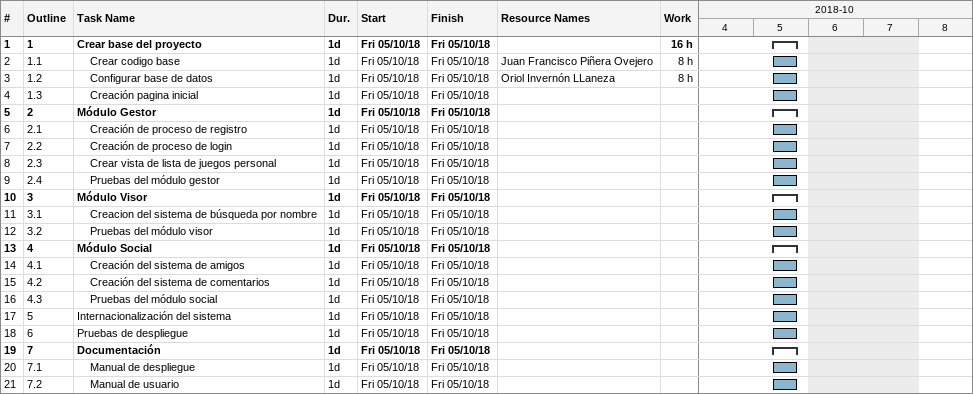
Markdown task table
| ID | WBS | Task | Duration | Start | Finish | Resources | Work (h) |
|---|---|---|---|---|---|---|---|
| 1 | 1 | **Crear base del proyecto** | 1d | 2018-10-05 | 2018-10-05 |  | 16 |
| 2 | 1.1 | Crear codigo base | 1d | 2018-10-05 | 2018-10-05 | Juan Francisco Piñera Ovejero | 8 |
| 3 | 1.2 | Configurar base de datos | 1d | 2018-10-05 | 2018-10-05 | Oriol Invernón LLaneza | 8 |
| 4 | 1.3 | Creación pagina inicial | 1d | 2018-10-05 | 2018-10-05 |  |  |
| 5 | 2 | **Módulo Gestor** | 1d | 2018-10-05 | 2018-10-05 |  |  |
| 6 | 2.1 | Creación de proceso de registro | 1d | 2018-10-05 | 2018-10-05 |  |  |
| 7 | 2.2 | Creación de proceso de login | 1d | 2018-10-05 | 2018-10-05 |  |  |
| 8 | 2.3 | Crear vista de lista de juegos personal | 1d | 2018-10-05 | 2018-10-05 |  |  |
| 9 | 2.4 | Pruebas del módulo gestor | 1d | 2018-10-05 | 2018-10-05 |  |  |
| 10 | 3 | **Módulo Visor** | 1d | 2018-10-05 | 2018-10-05 |  |  |
| 11 | 3.1 | Creacion del sistema de búsqueda por nombre | 1d | 2018-10-05 | 2018-10-05 |  |  |
| 12 | 3.2 | Pruebas del módulo visor | 1d | 2018-10-05 | 2018-10-05 |  |  |
| 13 | 4 | **Módulo Social** | 1d | 2018-10-05 | 2018-10-05 |  |  |
| 14 | 4.1 | Creación del sistema de amigos | 1d | 2018-10-05 | 2018-10-05 |  |  |
| 15 | 4.2 | Creación del sistema de comentarios | 1d | 2018-10-05 | 2018-10-05 |  |  |
| 16 | 4.3 | Pruebas del módulo social | 1d | 2018-10-05 | 2018-10-05 |  |  |
| 17 | 5 | Internacionalización del sistema | 1d | 2018-10-05 | 2018-10-05 |  |  |
| 18 | 6 | Pruebas de despliegue | 1d | 2018-10-05 | 2018-10-05 |  |  |
| 19 | 7 | **Documentación** | 1d | 2018-10-05 | 2018-10-05 |  |  |
| 20 | 7.1 | Manual de despliegue | 1d | 2018-10-05 | 2018-10-05 |  |  |
| 21 | 7.2 | Manual de usuario | 1d | 2018-10-05 | 2018-10-05 |  |  |
